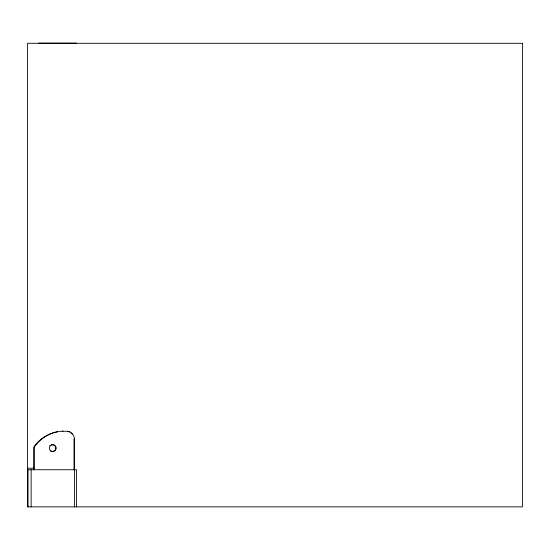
<?xml version="1.0" encoding="UTF-8"?>
<svg xmlns="http://www.w3.org/2000/svg" width="550" height="550" viewBox="0 0 550 550"><rect width="100%" height="100%" fill="white"/><g stroke="black" fill="none" stroke-linecap="round" stroke-linejoin="round"><path stroke-width="0.82" d="M57.221 431.846C47.96 433.771 39.511 439.271 34.231 447.143L34.231 469.741M62.975 431.179C51.418 431.475 40.219 437.504 33.791 447.143L33.791 469.741M38.631 43.134L76.519 43.134M33.791 468.194L27.603 468.194L27.603 506.866M27.5 469.741L76.505 469.741L76.505 506.866M62.535 431.179L68.386 431.365L69.981 431.977A8.223 8.223 0 0 1 74.442 438.811L74.442 506.866M67.946 431.365L69.541 431.977M74.002 438.811L74.002 469.741M31.137 469.741L31.137 506.866M28.043 469.741L28.043 506.866M70.971 432.905A8.223 8.223 0 0 1 72.174 434.108M51.212 444.881A3.403 3.403 0 0 1 55.694 448.704A3.403 3.403 0 0 1 50.146 450.684M49.761 445.885A3.403 3.403 0 0 1 50.421 445.287M522.5 43.292L27.5 43.292L27.5 506.866L522.5 506.866L522.5 43.292M50.586 450.684A3.403 3.403 0 0 0 56.134 448.704A3.403 3.403 0 0 0 51.652 444.881A3.403 3.403 0 0 0 50.586 450.684"/></g></svg>
